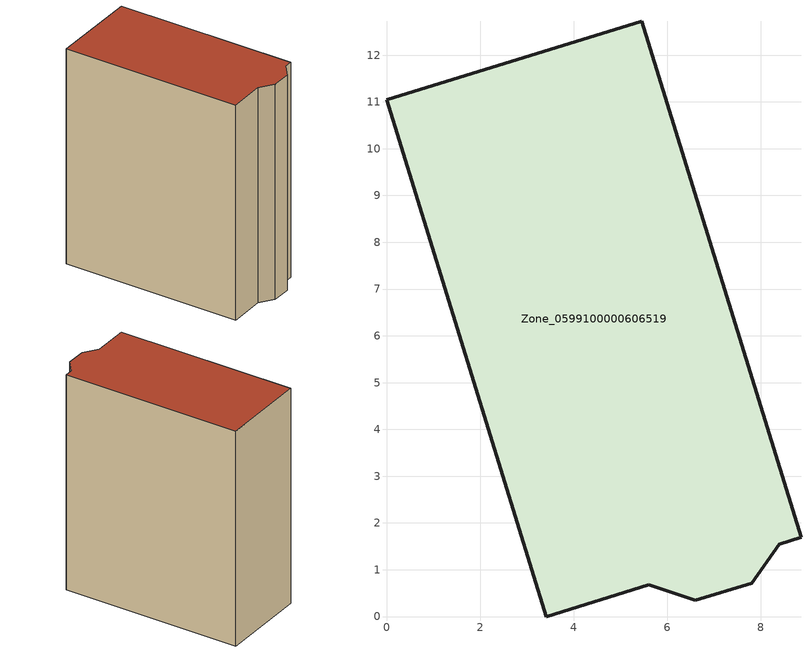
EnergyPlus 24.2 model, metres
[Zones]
Zone_0599100000606519
 floor ground (C_G): 0,11.04 5.46,12.72 8.86,1.69 8.39,1.55 7.81,0.71 6.6,0.35 5.61,0.68 3.41,0 z0
 wall outside (C_F): 5.46,12.72 0,11.04 3.41,0 5.61,0.68 6.6,0.35 7.81,0.71 8.39,1.55 8.86,1.69 5.46,12.72 z0:14.24
 roof outside (C_R): 8.86,1.69 5.46,12.72 0,11.04 3.41,0 5.61,0.68 6.6,0.35 7.81,0.71 8.39,1.55 z14.24
[BUILDING]
Pand.0599100000606519: North Axis=0; Terrain=City; Loads Convergence Tolerance Value=0.04; Temperature Convergence Tolerance Value=0.4; Solar Distribution=FullExterior; Maximum Number of Warmup Days=25; Minimum Number of Warmup Days=1
[Site:Location]
Rotterdam.The.Hague.AP_ZH_NLD Design_Conditions: Latitude=51.96; Longitude=4.45; Time Zone=1; Elevation=-4.5
[SITE:GROUNDTEMPERATURE:BUILDINGSURFACE]
18, 18, 18, 18, 18, 18, 18, 18, 18, 18, 18, 18
[MATERIAL] Thermal Absorptance=0.9; Solar Absorptance=0.7; Visible Absorptance=0.7
Name | Roughness | Thickness | Conductivity | Density | Specific Heat
G.TI.1946 | MediumSmooth | 0.15 | 1 | 540 | 1210
F.TI.1946 | Rough | 0.3 | 0.857143 | 1920 | 840
R.TI.1946 | MediumRough | 0.2 | 0.1 | 1500 | 1000
[CONSTRUCTION]
C_G: G.TI.1946
C_F: F.TI.1946
C_R: R.TI.1946
[ZONE]
Zone_0599100000606519: Type=1; Multiplier=1; Ceiling Height=Autocalculate; Volume=Autocalculate; Floor Area=autocalculate; Part of Total Floor Area=Yes
[ZONEINFILTRATION:DESIGNFLOWRATE]
Infil_Zone_0599100000606519: Zone or ZoneList or Space or SpaceList=Zone_0599100000606519; Schedule=AlwaysOn; Design Flow Rate Calculation Method=Flow/Area; Flow Rate per Floor Area=0.003; Constant Term Coefficient=1; Temperature Term Coefficient=0; Velocity Term Coefficient=0; Velocity Squared Term Coefficient=0
[HVACTEMPLATE:ZONE:IDEALLOADSAIRSYSTEM]
Zone_0599100000606519: Maximum Heating Supply Air Temperature=50; Minimum Cooling Supply Air Temperature=13; Maximum Heating Supply Air Humidity Ratio=0.0156; Minimum Cooling Supply Air Humidity Ratio=0.0077; Heating Limit=NoLimit; Cooling Limit=NoLimit; Dehumidification Control Type=ConstantSensibleHeatRatio; Cooling Sensible Heat Ratio=0.7; Dehumidification Setpoint=60; Humidification Control Type=None; Humidification Setpoint=30; Outdoor Air Method=None; Outdoor Air Flow Rate per Person=0.00944; Outdoor Air Flow Rate per Zone Floor Area=0; Outdoor Air Flow Rate per Zone=0; Demand Controlled Ventilation Type=None; Outdoor Air Economizer Type=NoEconomizer; Heat Recovery Type=None; Sensible Heat Recovery Effectiveness=0.7; Latent Heat Recovery Effectiveness=0.65
[ZONECONTROL:THERMOSTAT]
ThermostatControl_Zone_0599100000606519: Zone or ZoneList=Zone_0599100000606519; Control Type Schedule=DualSetpointControlType; Control 1=Thermostat_Zone_0599100000606519; Temperature Difference Between Cutout And Setpoint=0
[THERMOSTATSETPOINT:DUALSETPOINT]
Thermostat_Zone_0599100000606519: Heating Setpoint Temperature Schedule=HeatingSetpoint_Zone_0599100000606519; Cooling Setpoint Temperature Schedule=CoolingSetpoint_Zone_0599100000606519
[SCHEDULE:COMPACT]
HeatingSetpoint_Zone_0599100000606519: Through: 12/31, For: AllDays, Until: 24:00, 21
CoolingSetpoint_Zone_0599100000606519: Through: 12/31, For: AllDays, Until: 24:00, 24
DualSetpointControlType: Through: 12/31, For: AllDays, Until: 24:00, 4
AlwaysOn: Through: 12/31, For: AllDays, Until: 24:00, 1
